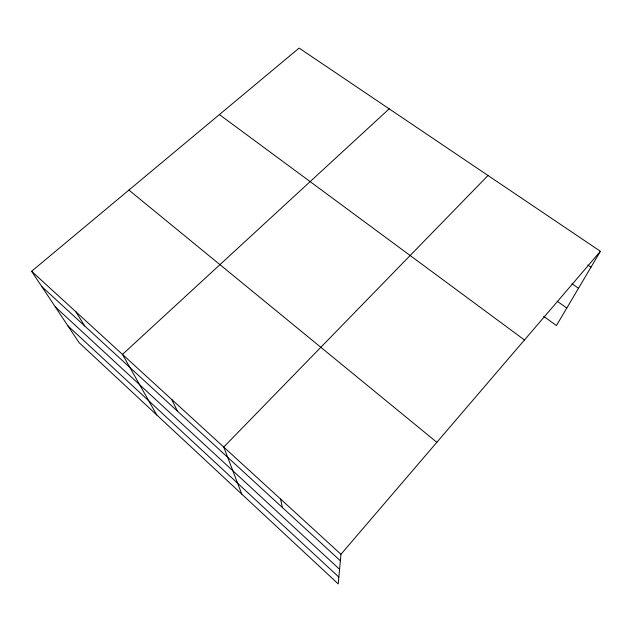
<?xml version="1.0" encoding="UTF-8"?>
<svg xmlns="http://www.w3.org/2000/svg" width="632" height="632" viewBox="0 0 632 632"><rect width="100%" height="100%" fill="white"/><g stroke="black" fill="none" stroke-linecap="round" stroke-linejoin="round"><path stroke-width="0.95" d="M600.4 251.299L340.956 554.288L338.231 583.921L79.047 342.623L31.6 271.27L299.102 48.079L600.4 251.299L556.437 325.543L543.733 316.379M488.023 175.499L223.744 447.053L241.803 494.145M389.193 108.838L122.474 354.402L156.76 414.971M587.784 264.974L590.999 267.178M572.023 283.768L578.501 288.287M557.282 301.282L566.801 308.045M219.407 114.574L524.465 339.977M128.904 190.082L436.846 442.305M31.6 271.27L340.956 554.288M41.752 286.533L340.356 560.774M55.245 306.828L339.574 569.274M67.869 325.812L338.855 577.095M75.84 311.742L84.688 325.97M171.699 399.44L177.45 411.163M280.568 499.043L282.37 507.512"/></g></svg>
